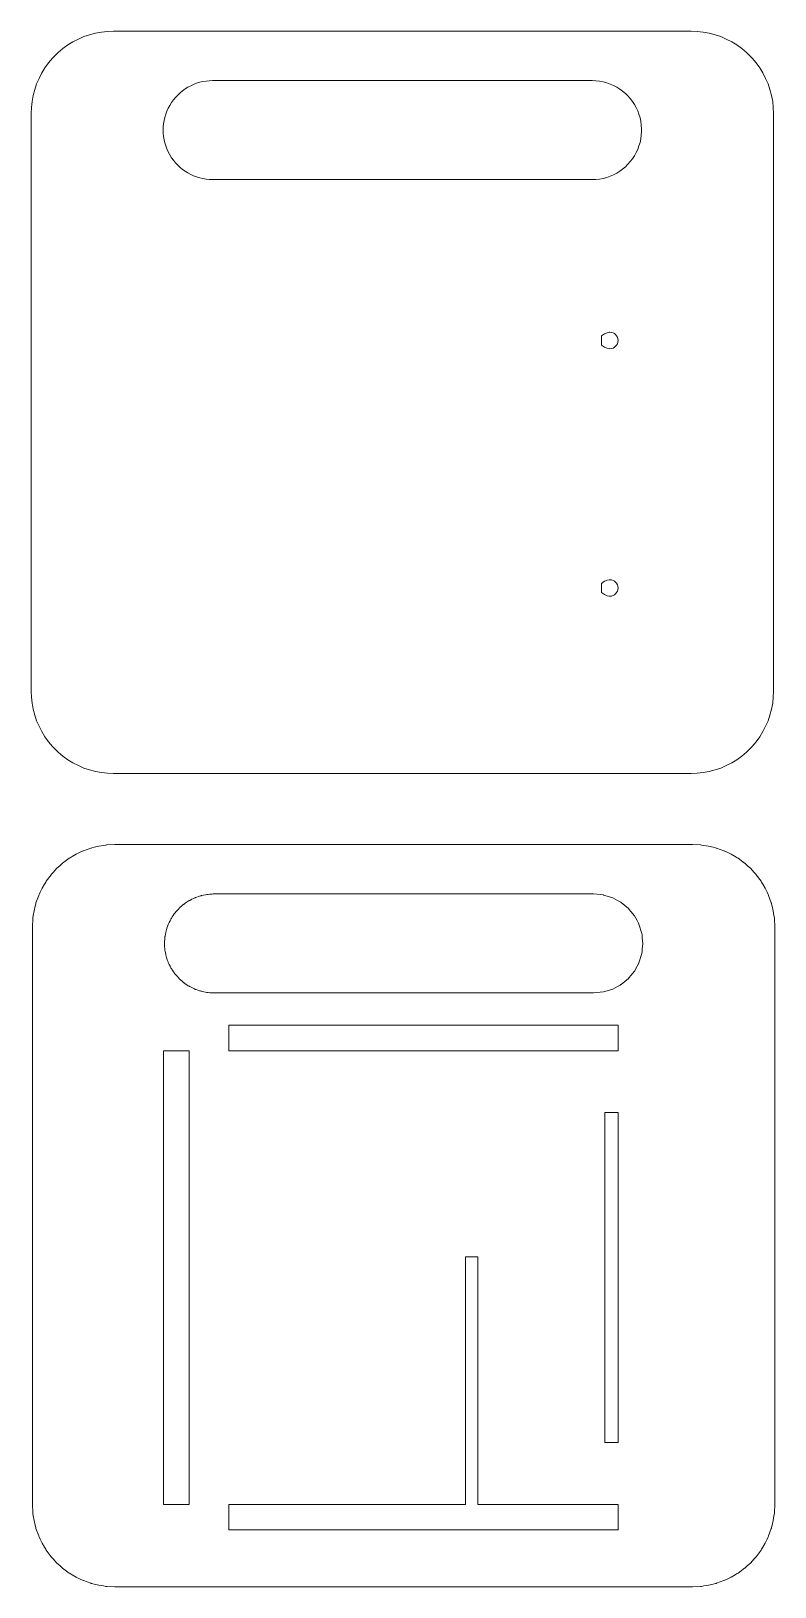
# Model space of a CAD drawing. Header units: inches. Extents: x 21 to 201, y -398 to -21.
import ezdxf

# ---------------------------------------------------------------- set-up
doc = ezdxf.new("R2010")
doc.units = ezdxf.units.IN
doc.header["$MEASUREMENT"] = 0
doc.layers.add('Layer 1', color=7, linetype='Continuous')

# ---------------------------------------------------------------- blocks, each defined once
blk = doc.blocks.new('block 2')
at = {"layer": 'Layer 1', "color": 7, "lineweight": 9, "true_color": 0xffffff}
blk.add_lwpolyline([(65.17, -33.17), (157.17, -33.17)], dxfattribs=at)
blk = doc.blocks.new('block 3')
at = {"layer": 'Layer 1', "color": 7, "lineweight": 9, "true_color": 0xffffff}
blk.add_lwpolyline([(65.17, -33.17), (64.37, -33.19), (63.58, -33.27), (62.8, -33.4), (62.04, -33.58), (61.29, -33.81), (60.56, -34.09), (59.85, -34.41), (59.17, -34.77), (58.51, -35.18), (57.87, -35.64), (57.27, -36.13), (56.7, -36.66), (56.16, -37.23), (55.66, -37.84), (55.2, -38.49), (54.77, -39.17), (54.4, -39.87), (54.07, -40.6), (53.79, -41.33), (53.57, -42.09), (53.39, -42.85), (53.27, -43.62), (53.19, -44.39), (53.17, -45.17), (53.19, -45.94), (53.27, -46.72), (53.39, -47.49), (53.57, -48.25), (53.79, -49), (54.07, -49.74), (54.4, -50.46), (54.77, -51.17), (55.2, -51.85), (55.66, -52.49), (56.16, -53.1), (56.7, -53.67), (57.27, -54.2), (57.87, -54.7), (58.51, -55.15), (59.17, -55.56), (59.85, -55.93), (60.56, -56.25), (61.29, -56.52), (62.04, -56.75), (62.8, -56.93), (63.58, -57.06), (64.37, -57.14), (65.17, -57.17)], dxfattribs=at)
blk = doc.blocks.new('block 4')
at = {"layer": 'Layer 1', "color": 7, "lineweight": 9, "true_color": 0xffffff}
blk.add_lwpolyline([(111.17, -21.17), (41.17, -21.17)], dxfattribs=at)
blk = doc.blocks.new('block 5')
at = {"layer": 'Layer 1', "color": 7, "lineweight": 9, "true_color": 0xffffff}
blk.add_lwpolyline([(41.17, -21.17), (39.68, -21.22), (38.21, -21.39), (36.77, -21.66), (35.35, -22.03), (33.97, -22.51), (32.62, -23.08), (31.32, -23.76), (30.07, -24.53), (28.88, -25.39), (27.74, -26.34), (27.2, -26.85), (27.07, -26.98), (26.98, -27.07), (26.85, -27.2), (26.34, -27.74), (25.39, -28.88), (24.53, -30.07), (23.76, -31.32), (23.08, -32.62), (22.51, -33.97), (22.03, -35.35), (21.66, -36.77), (21.39, -38.21), (21.22, -39.68), (21.17, -41.17)], dxfattribs=at)
blk = doc.blocks.new('block 6')
at = {"layer": 'Layer 1', "color": 7, "lineweight": 9, "true_color": 0xffffff}
blk.add_lwpolyline([(21.17, -41.17), (21.17, -181.17)], dxfattribs=at)
blk = doc.blocks.new('block 7')
at = {"layer": 'Layer 1', "color": 7, "lineweight": 9, "true_color": 0xffffff}
blk.add_lwpolyline([(21.17, -181.17), (21.22, -182.65), (21.39, -184.12), (21.66, -185.57), (22.03, -186.98), (22.51, -188.37), (23.08, -189.71), (23.76, -191.01), (24.53, -192.26), (25.39, -193.46), (26.34, -194.59), (26.85, -195.13), (26.98, -195.26), (27.07, -195.35), (27.2, -195.48), (27.74, -195.99), (28.88, -196.94), (30.07, -197.81), (31.32, -198.58), (32.62, -199.25), (33.97, -199.83), (35.35, -200.3), (36.77, -200.68), (38.21, -200.95), (39.68, -201.11), (41.17, -201.17)], dxfattribs=at)
blk = doc.blocks.new('block 8')
at = {"layer": 'Layer 1', "color": 7, "lineweight": 9, "true_color": 0xffffff}
blk.add_lwpolyline([(41.17, -201.17), (111.17, -201.17)], dxfattribs=at)
blk = doc.blocks.new('block 9')
at = {"layer": 'Layer 1', "color": 7, "lineweight": 9, "true_color": 0xffffff}
blk.add_lwpolyline([(181.17, -201.17), (111.17, -201.17)], dxfattribs=at)
blk = doc.blocks.new('block 10')
at = {"layer": 'Layer 1', "color": 7, "lineweight": 9, "true_color": 0xffffff}
blk.add_lwpolyline([(181.17, -201.17), (182.65, -201.11), (184.12, -200.95), (185.57, -200.68), (186.98, -200.3), (188.37, -199.83), (189.71, -199.25), (191.01, -198.58), (192.26, -197.81), (193.46, -196.94), (194.59, -195.99), (195.13, -195.48), (195.26, -195.35), (195.35, -195.26), (195.48, -195.13), (195.99, -194.59), (196.94, -193.46), (197.81, -192.26), (198.58, -191.01), (199.25, -189.71), (199.83, -188.37), (200.3, -186.98), (200.68, -185.57), (200.95, -184.12), (201.11, -182.65), (201.17, -181.17)], dxfattribs=at)
blk = doc.blocks.new('block 11')
at = {"layer": 'Layer 1', "color": 7, "lineweight": 9, "true_color": 0xffffff}
blk.add_lwpolyline([(201.17, -41.17), (201.17, -181.17)], dxfattribs=at)
blk = doc.blocks.new('block 12')
at = {"layer": 'Layer 1', "color": 7, "lineweight": 9, "true_color": 0xffffff}
blk.add_lwpolyline([(201.17, -41.17), (201.11, -39.68), (200.95, -38.21), (200.68, -36.77), (200.3, -35.35), (199.83, -33.97), (199.25, -32.62), (198.58, -31.32), (197.81, -30.07), (196.94, -28.88), (195.99, -27.74), (195.48, -27.2), (195.35, -27.07), (195.26, -26.98), (195.13, -26.85), (194.59, -26.34), (193.46, -25.39), (192.26, -24.53), (191.01, -23.76), (189.71, -23.08), (188.37, -22.51), (186.98, -22.03), (185.57, -21.66), (184.12, -21.39), (182.65, -21.22), (181.17, -21.17)], dxfattribs=at)
blk = doc.blocks.new('block 13')
at = {"layer": 'Layer 1', "color": 7, "lineweight": 9, "true_color": 0xffffff}
blk.add_lwpolyline([(111.17, -21.17), (181.17, -21.17)], dxfattribs=at)
blk = doc.blocks.new('block 14')
at = {"layer": 'Layer 1', "color": 7, "lineweight": 9, "true_color": 0xffffff}
blk.add_lwpolyline([(157.17, -57.17), (158.09, -57.13), (158.99, -57.03), (159.88, -56.86), (160.74, -56.63), (161.57, -56.33), (162.37, -55.98), (163.14, -55.58), (163.88, -55.12), (164.58, -54.61), (165.24, -54.05), (165.85, -53.45), (166.43, -52.8), (166.95, -52.11), (167.43, -51.39), (167.85, -50.63), (168.22, -49.84), (168.54, -49.02), (168.79, -48.17), (168.98, -47.29), (169.1, -46.39), (169.16, -45.48), (169.17, -45.24), (169.17, -45.15), (169.17, -45.09), (169.16, -44.86), (169.1, -43.94), (168.98, -43.04), (168.79, -42.17), (168.54, -41.32), (168.22, -40.5), (167.85, -39.7), (167.43, -38.94), (166.95, -38.22), (166.43, -37.53), (165.85, -36.89), (165.24, -36.28), (164.58, -35.73), (163.88, -35.22), (163.14, -34.76), (162.37, -34.35), (161.57, -34), (160.74, -33.71), (159.88, -33.47), (158.99, -33.3), (158.09, -33.2), (157.17, -33.17)], dxfattribs=at)
blk = doc.blocks.new('block 15')
at = {"layer": 'Layer 1', "color": 7, "lineweight": 9, "true_color": 0xffffff}
blk.add_lwpolyline([(157.17, -57.17), (65.17, -57.17)], dxfattribs=at)
blk = doc.blocks.new('block 16')
at = {"layer": 'Layer 1', "color": 7, "lineweight": 9, "true_color": 0xffffff}
blk.add_open_spline([(163.47, -156.17), (163.47, -155.06), (162.57, -154.17), (161.47, -154.17), (161.47, -154.17), (160.36, -154.17), (159.47, -155.06), (159.47, -156.17), (159.47, -156.17), (159.47, -157.27), (160.36, -158.17), (161.47, -158.17), (161.47, -158.17), (162.57, -158.17), (163.47, -157.27), (163.47, -156.17)], degree=3, knots=[0, 0, 0, 0, 1, 1, 1, 2, 2, 2, 3, 3, 3, 4, 4, 4, 5, 5, 5, 5], dxfattribs=at)
blk = doc.blocks.new('block 17')
at = {"layer": 'Layer 1', "color": 7, "lineweight": 9, "true_color": 0xffffff}
blk.add_open_spline([(163.47, -96.17), (163.47, -95.06), (162.57, -94.17), (161.47, -94.17), (161.47, -94.17), (160.36, -94.17), (159.47, -95.06), (159.47, -96.17), (159.47, -96.17), (159.47, -97.27), (160.36, -98.17), (161.47, -98.17), (161.47, -98.17), (162.57, -98.17), (163.47, -97.27), (163.47, -96.17)], degree=3, knots=[0, 0, 0, 0, 1, 1, 1, 2, 2, 2, 3, 3, 3, 4, 4, 4, 5, 5, 5, 5], dxfattribs=at)
blk = doc.blocks.new('block 18')
at = {"layer": 'Layer 1', "color": 7, "lineweight": 9, "true_color": 0xffffff}
blk.add_lwpolyline([(65.49, -230.36), (157.49, -230.36)], dxfattribs=at)
blk = doc.blocks.new('block 19')
at = {"layer": 'Layer 1', "color": 7, "lineweight": 9, "true_color": 0xffffff}
blk.add_lwpolyline([(65.49, -230.36), (65.44, -230.37), (65.33, -230.37), (64.95, -230.4), (64.49, -230.43), (64.09, -230.46), (63.96, -230.47), (63.9, -230.47), (63.87, -230.47), (63.78, -230.49), (63.43, -230.56), (62.98, -230.65), (62.58, -230.73), (62.44, -230.76), (62.36, -230.78), (62.34, -230.78), (62.27, -230.81), (61.95, -230.92), (61.14, -231.2), (60.99, -231.25), (60.9, -231.28), (60.82, -231.31), (60.7, -231.37), (60.54, -231.45), (60.15, -231.64), (59.77, -231.83), (59.62, -231.91), (59.52, -231.95), (59.45, -232), (59.35, -232.06), (59.21, -232.15), (58.49, -232.63), (58.35, -232.73), (58.24, -232.8), (58.17, -232.85), (58.1, -232.92), (57.98, -233.02), (57.66, -233.3), (57.33, -233.59), (57.08, -233.8), (57.03, -233.85), (57.01, -233.87), (56.95, -233.93), (56.86, -234.04), (56.58, -234.35), (56.29, -234.69), (56.05, -234.96), (55.99, -235.03), (55.98, -235.04), (55.94, -235.1), (55.86, -235.21), (55.64, -235.55), (55.38, -235.93), (55.18, -236.24), (55.11, -236.33), (55.09, -236.36), (55.07, -236.41), (55.02, -236.52), (54.85, -236.86), (54.64, -237.28), (54.47, -237.63), (54.42, -237.74), (54.39, -237.79), (54.38, -237.82), (54.35, -237.92), (54.23, -238.26), (54.09, -238.69), (53.96, -239.08), (53.91, -239.21), (53.89, -239.28), (53.89, -239.3), (53.87, -239.38), (53.8, -239.72), (53.72, -240.16), (53.64, -240.56), (53.61, -240.71), (53.59, -240.8), (53.58, -240.89), (53.56, -241.2), (53.51, -242.07), (53.5, -242.23), (53.49, -242.33), (53.49, -242.42), (53.5, -242.54), (53.51, -242.71), (53.54, -243.14), (53.56, -243.57), (53.58, -243.74), (53.58, -243.86), (53.59, -243.95), (53.61, -244.05), (53.64, -244.21), (53.81, -245.06), (53.85, -245.24), (53.87, -245.37), (53.89, -245.46), (53.92, -245.55), (53.97, -245.69), (54.1, -246.09), (54.25, -246.51), (54.36, -246.84), (54.39, -246.92), (54.39, -246.94), (54.43, -247.01), (54.49, -247.13), (54.67, -247.5), (54.87, -247.91), (55.03, -248.24), (55.08, -248.34), (55.09, -248.36), (55.13, -248.41), (55.2, -248.52), (55.41, -248.84), (55.67, -249.22), (55.89, -249.55), (55.95, -249.65), (55.98, -249.69), (56, -249.71), (56.08, -249.8), (56.32, -250.07), (56.62, -250.41), (56.88, -250.71), (56.97, -250.81), (57.02, -250.86), (57.03, -250.88), (57.1, -250.94), (57.37, -251.17), (57.7, -251.46), (58.01, -251.73), (58.12, -251.83), (58.18, -251.89), (58.2, -251.9), (58.26, -251.94), (58.53, -252.12), (58.9, -252.37), (59.25, -252.6), (59.38, -252.69), (59.46, -252.74), (59.54, -252.78), (59.65, -252.84), (59.81, -252.92), (60.58, -253.3), (60.74, -253.37), (60.84, -253.42), (60.92, -253.46), (61.02, -253.49), (61.18, -253.55), (61.58, -253.68), (62, -253.83), (62.17, -253.88), (62.29, -253.93), (62.38, -253.95), (62.47, -253.97), (62.62, -254), (63.48, -254.17), (63.8, -254.24), (63.89, -254.26), (63.9, -254.26), (63.96, -254.26), (64.09, -254.27), (64.49, -254.3), (64.95, -254.33), (65.33, -254.35), (65.44, -254.36), (65.49, -254.36)], dxfattribs=at)
blk = doc.blocks.new('block 20')
at = {"layer": 'Layer 1', "color": 7, "lineweight": 9, "true_color": 0xffffff}
blk.add_lwpolyline([(157.49, -254.36), (65.49, -254.36)], dxfattribs=at)
blk = doc.blocks.new('block 21')
at = {"layer": 'Layer 1', "color": 7, "lineweight": 9, "true_color": 0xffffff}
blk.add_lwpolyline([(111.49, -218.36), (41.49, -218.36)], dxfattribs=at)
blk = doc.blocks.new('block 22')
at = {"layer": 'Layer 1', "color": 7, "lineweight": 9, "true_color": 0xffffff}
blk.add_open_spline([(41.49, -218.36), (41.49, -218.36), (39.51, -218.46), (39.51, -218.46), (39.51, -218.46), (39.51, -218.46), (37.57, -218.75), (35.67, -219.23), (35.67, -219.23), (35.67, -219.23), (35.67, -219.23), (33.83, -219.89), (33.83, -219.89), (33.83, -219.89), (33.83, -219.89), (32.07, -220.72), (30.39, -221.72), (30.39, -221.72), (30.39, -221.72), (30.39, -221.72), (28.81, -222.89), (28.81, -222.89), (28.81, -222.89), (28.81, -222.89), (27.34, -224.22), (26.02, -225.69), (26.02, -225.69), (26.02, -225.69), (26.02, -225.69), (24.85, -227.27), (24.85, -227.27), (24.85, -227.27), (24.85, -227.27), (23.84, -228.95), (23.01, -230.71), (23.01, -230.71), (23.01, -230.71), (23.01, -230.71), (22.35, -232.55), (22.35, -232.55), (22.35, -232.55), (22.35, -232.55), (21.87, -234.44), (21.58, -236.39), (21.58, -236.39), (21.58, -236.39), (21.58, -236.39), (21.49, -238.36), (21.49, -238.36)], degree=3, knots=[0, 0, 0, 0, 1, 1, 1, 2, 2, 2, 3, 3, 3, 4, 4, 4, 5, 5, 5, 6, 6, 6, 7, 7, 7, 8, 8, 8, 9, 9, 9, 10, 10, 10, 11, 11, 11, 12, 12, 12, 13, 13, 13, 14, 14, 14, 15, 15, 15, 16, 16, 16, 16], dxfattribs=at)
blk = doc.blocks.new('block 23')
at = {"layer": 'Layer 1', "color": 7, "lineweight": 9, "true_color": 0xffffff}
blk.add_lwpolyline([(21.49, -238.36), (21.49, -378.36)], dxfattribs=at)
blk = doc.blocks.new('block 24')
at = {"layer": 'Layer 1', "color": 7, "lineweight": 9, "true_color": 0xffffff}
blk.add_open_spline([(21.49, -378.36), (21.49, -378.36), (21.58, -380.34), (21.58, -380.34), (21.58, -380.34), (21.58, -380.34), (21.87, -382.28), (22.35, -384.18), (22.35, -384.18), (22.35, -384.18), (22.35, -384.18), (23.01, -386.02), (23.01, -386.02), (23.01, -386.02), (23.01, -386.02), (23.84, -387.78), (24.85, -389.46), (24.85, -389.46), (24.85, -389.46), (24.85, -389.46), (26.02, -391.04), (26.02, -391.04), (26.02, -391.04), (26.02, -391.04), (27.34, -392.51), (28.81, -393.83), (28.81, -393.83), (28.81, -393.83), (28.81, -393.83), (30.39, -395), (30.39, -395), (30.39, -395), (30.39, -395), (32.07, -396.01), (33.83, -396.84), (33.83, -396.84), (33.83, -396.84), (33.83, -396.84), (35.67, -397.5), (35.67, -397.5), (35.67, -397.5), (35.67, -397.5), (37.57, -397.98), (39.51, -398.27), (39.51, -398.27), (39.51, -398.27), (39.51, -398.27), (41.49, -398.36), (41.49, -398.36)], degree=3, knots=[0, 0, 0, 0, 1, 1, 1, 2, 2, 2, 3, 3, 3, 4, 4, 4, 5, 5, 5, 6, 6, 6, 7, 7, 7, 8, 8, 8, 9, 9, 9, 10, 10, 10, 11, 11, 11, 12, 12, 12, 13, 13, 13, 14, 14, 14, 15, 15, 15, 16, 16, 16, 16], dxfattribs=at)
blk = doc.blocks.new('block 25')
at = {"layer": 'Layer 1', "color": 7, "lineweight": 9, "true_color": 0xffffff}
blk.add_lwpolyline([(41.49, -398.36), (111.49, -398.36)], dxfattribs=at)
blk = doc.blocks.new('block 26')
at = {"layer": 'Layer 1', "color": 7, "lineweight": 9, "true_color": 0xffffff}
blk.add_lwpolyline([(181.49, -398.36), (111.49, -398.36)], dxfattribs=at)
blk = doc.blocks.new('block 27')
at = {"layer": 'Layer 1', "color": 7, "lineweight": 9, "true_color": 0xffffff}
blk.add_open_spline([(181.49, -398.36), (181.49, -398.36), (183.46, -398.27), (183.46, -398.27), (183.46, -398.27), (183.46, -398.27), (185.41, -397.98), (187.3, -397.5), (187.3, -397.5), (187.3, -397.5), (187.3, -397.5), (189.14, -396.84), (189.14, -396.84), (189.14, -396.84), (189.14, -396.84), (190.9, -396.01), (192.58, -395), (192.58, -395), (192.58, -395), (192.58, -395), (194.16, -393.83), (194.16, -393.83), (194.16, -393.83), (194.16, -393.83), (195.63, -392.51), (196.96, -391.04), (196.96, -391.04), (196.96, -391.04), (196.96, -391.04), (198.13, -389.46), (198.13, -389.46), (198.13, -389.46), (198.13, -389.46), (199.13, -387.78), (199.96, -386.02), (199.96, -386.02), (199.96, -386.02), (199.96, -386.02), (200.62, -384.18), (200.62, -384.18), (200.62, -384.18), (200.62, -384.18), (201.1, -382.28), (201.39, -380.34), (201.39, -380.34), (201.39, -380.34), (201.39, -380.34), (201.49, -378.36), (201.49, -378.36)], degree=3, knots=[0, 0, 0, 0, 1, 1, 1, 2, 2, 2, 3, 3, 3, 4, 4, 4, 5, 5, 5, 6, 6, 6, 7, 7, 7, 8, 8, 8, 9, 9, 9, 10, 10, 10, 11, 11, 11, 12, 12, 12, 13, 13, 13, 14, 14, 14, 15, 15, 15, 16, 16, 16, 16], dxfattribs=at)
blk = doc.blocks.new('block 28')
at = {"layer": 'Layer 1', "color": 7, "lineweight": 9, "true_color": 0xffffff}
blk.add_lwpolyline([(201.49, -238.36), (201.49, -378.36)], dxfattribs=at)
blk = doc.blocks.new('block 29')
at = {"layer": 'Layer 1', "color": 7, "lineweight": 9, "true_color": 0xffffff}
blk.add_open_spline([(201.49, -238.36), (201.49, -238.36), (201.39, -236.39), (201.39, -236.39), (201.39, -236.39), (201.39, -236.39), (201.1, -234.44), (200.62, -232.55), (200.62, -232.55), (200.62, -232.55), (200.62, -232.55), (199.96, -230.71), (199.96, -230.71), (199.96, -230.71), (199.96, -230.71), (199.13, -228.95), (198.13, -227.27), (198.13, -227.27), (198.13, -227.27), (198.13, -227.27), (196.96, -225.69), (196.96, -225.69), (196.96, -225.69), (196.96, -225.69), (195.63, -224.22), (194.16, -222.89), (194.16, -222.89), (194.16, -222.89), (194.16, -222.89), (192.58, -221.72), (192.58, -221.72), (192.58, -221.72), (192.58, -221.72), (190.9, -220.72), (189.14, -219.89), (189.14, -219.89), (189.14, -219.89), (189.14, -219.89), (187.3, -219.23), (187.3, -219.23), (187.3, -219.23), (187.3, -219.23), (185.41, -218.75), (183.46, -218.46), (183.46, -218.46), (183.46, -218.46), (183.46, -218.46), (181.49, -218.36), (181.49, -218.36)], degree=3, knots=[0, 0, 0, 0, 1, 1, 1, 2, 2, 2, 3, 3, 3, 4, 4, 4, 5, 5, 5, 6, 6, 6, 7, 7, 7, 8, 8, 8, 9, 9, 9, 10, 10, 10, 11, 11, 11, 12, 12, 12, 13, 13, 13, 14, 14, 14, 15, 15, 15, 16, 16, 16, 16], dxfattribs=at)
blk = doc.blocks.new('block 30')
at = {"layer": 'Layer 1', "color": 7, "lineweight": 9, "true_color": 0xffffff}
blk.add_lwpolyline([(111.49, -218.36), (181.49, -218.36)], dxfattribs=at)
blk = doc.blocks.new('block 31')
at = {"layer": 'Layer 1', "color": 7, "lineweight": 9, "true_color": 0xffffff}
blk.add_lwpolyline([(53.29, -268.36), (59.49, -268.36)], dxfattribs=at)
blk = doc.blocks.new('block 32')
at = {"layer": 'Layer 1', "color": 7, "lineweight": 9, "true_color": 0xffffff}
blk.add_lwpolyline([(53.29, -268.36), (53.29, -378.36)], dxfattribs=at)
blk = doc.blocks.new('block 33')
at = {"layer": 'Layer 1', "color": 7, "lineweight": 9, "true_color": 0xffffff}
blk.add_lwpolyline([(59.49, -378.36), (53.29, -378.36)], dxfattribs=at)
blk = doc.blocks.new('block 34')
at = {"layer": 'Layer 1', "color": 7, "lineweight": 9, "true_color": 0xffffff}
blk.add_lwpolyline([(59.49, -378.36), (59.49, -268.36)], dxfattribs=at)
blk = doc.blocks.new('block 35')
at = {"layer": 'Layer 1', "color": 7, "lineweight": 9, "true_color": 0xffffff}
blk.add_lwpolyline([(69.09, -262.16), (163.49, -262.16)], dxfattribs=at)
blk = doc.blocks.new('block 36')
at = {"layer": 'Layer 1', "color": 7, "lineweight": 9, "true_color": 0xffffff}
blk.add_lwpolyline([(69.09, -262.16), (69.09, -268.36)], dxfattribs=at)
blk = doc.blocks.new('block 37')
at = {"layer": 'Layer 1', "color": 7, "lineweight": 9, "true_color": 0xffffff}
blk.add_lwpolyline([(163.49, -268.36), (69.09, -268.36)], dxfattribs=at)
blk = doc.blocks.new('block 38')
at = {"layer": 'Layer 1', "color": 7, "lineweight": 9, "true_color": 0xffffff}
blk.add_lwpolyline([(163.49, -268.36), (163.49, -262.16)], dxfattribs=at)
blk = doc.blocks.new('block 39')
at = {"layer": 'Layer 1', "color": 7, "lineweight": 9, "true_color": 0xffffff}
blk.add_lwpolyline([(69.09, -378.36), (69.09, -384.56)], dxfattribs=at)
blk = doc.blocks.new('block 40')
at = {"layer": 'Layer 1', "color": 7, "lineweight": 9, "true_color": 0xffffff}
blk.add_lwpolyline([(163.49, -384.56), (69.09, -384.56)], dxfattribs=at)
blk = doc.blocks.new('block 41')
at = {"layer": 'Layer 1', "color": 7, "lineweight": 9, "true_color": 0xffffff}
blk.add_lwpolyline([(163.49, -384.56), (163.49, -378.36)], dxfattribs=at)
blk = doc.blocks.new('block 42')
at = {"layer": 'Layer 1', "color": 7, "lineweight": 9, "true_color": 0xffffff}
blk.add_lwpolyline([(160.29, -283.36), (163.49, -283.36)], dxfattribs=at)
blk = doc.blocks.new('block 43')
at = {"layer": 'Layer 1', "color": 7, "lineweight": 9, "true_color": 0xffffff}
blk.add_lwpolyline([(160.29, -283.36), (160.29, -363.36)], dxfattribs=at)
blk = doc.blocks.new('block 44')
at = {"layer": 'Layer 1', "color": 7, "lineweight": 9, "true_color": 0xffffff}
blk.add_lwpolyline([(163.49, -363.36), (160.29, -363.36)], dxfattribs=at)
blk = doc.blocks.new('block 45')
at = {"layer": 'Layer 1', "color": 7, "lineweight": 9, "true_color": 0xffffff}
blk.add_lwpolyline([(163.49, -363.36), (163.49, -283.36)], dxfattribs=at)
blk = doc.blocks.new('block 46')
at = {"layer": 'Layer 1', "color": 7, "lineweight": 9, "true_color": 0xffffff}
blk.add_open_spline([(157.49, -254.36), (157.49, -254.36), (159.9, -254.12), (159.9, -254.12), (159.9, -254.12), (159.9, -254.12), (162.16, -253.42), (164.2, -252.31), (164.2, -252.31), (164.2, -252.31), (164.2, -252.31), (165.97, -250.85), (165.97, -250.85), (165.97, -250.85), (165.97, -250.85), (167.44, -249.07), (168.54, -247.03), (168.54, -247.03), (168.54, -247.03), (168.54, -247.03), (169.24, -244.78), (169.24, -244.78), (169.24, -244.78), (169.24, -244.78), (169.49, -242.36), (169.24, -239.95), (169.24, -239.95), (169.24, -239.95), (169.24, -239.95), (168.54, -237.69), (168.54, -237.69), (168.54, -237.69), (168.54, -237.69), (167.44, -235.65), (165.97, -233.88), (165.97, -233.88), (165.97, -233.88), (165.97, -233.88), (164.2, -232.41), (164.2, -232.41), (164.2, -232.41), (164.2, -232.41), (162.16, -231.31), (159.9, -230.61), (159.9, -230.61), (159.9, -230.61), (159.9, -230.61), (157.49, -230.36), (157.49, -230.36)], degree=3, knots=[0, 0, 0, 0, 1, 1, 1, 2, 2, 2, 3, 3, 3, 4, 4, 4, 5, 5, 5, 6, 6, 6, 7, 7, 7, 8, 8, 8, 9, 9, 9, 10, 10, 10, 11, 11, 11, 12, 12, 12, 13, 13, 13, 14, 14, 14, 15, 15, 15, 16, 16, 16, 16], dxfattribs=at)
blk = doc.blocks.new('block 47')
at = {"layer": 'Layer 1', "color": 7, "lineweight": 9, "true_color": 0xffffff}
blk.add_lwpolyline([(69.09, -378.36), (126.49, -378.36)], dxfattribs=at)
blk = doc.blocks.new('block 48')
at = {"layer": 'Layer 1', "color": 7, "lineweight": 9, "true_color": 0xffffff}
blk.add_lwpolyline([(129.49, -378.36), (163.49, -378.36)], dxfattribs=at)
blk = doc.blocks.new('block 49')
at = {"layer": 'Layer 1', "color": 7, "lineweight": 9, "true_color": 0xffffff}
blk.add_lwpolyline([(126.49, -318.36), (126.49, -378.36)], dxfattribs=at)
blk = doc.blocks.new('block 50')
at = {"layer": 'Layer 1', "color": 7, "lineweight": 9, "true_color": 0xffffff}
blk.add_lwpolyline([(126.49, -318.36), (129.49, -318.36)], dxfattribs=at)
blk = doc.blocks.new('block 51')
at = {"layer": 'Layer 1', "color": 7, "lineweight": 9, "true_color": 0xffffff}
blk.add_lwpolyline([(129.49, -378.36), (129.49, -318.36)], dxfattribs=at)

msp = doc.modelspace()

# ---------------------------------------------------------------- block references
at = {"layer": 'Layer 1'}
for name in ['block 5', 'block 4', 'block 13', 'block 12', 'block 3', 'block 2', 'block 14', 'block 6', 'block 11', 'block 15', 'block 17', 'block 16', 'block 7', 'block 10', 'block 8', 'block 9', 'block 22', 'block 21', 'block 30', 'block 29', 'block 19', 'block 18', 'block 46', 'block 23', 'block 28', 'block 20', 'block 35', 'block 36', 'block 38', 'block 31', 'block 32', 'block 34', 'block 37', 'block 42', 'block 43', 'block 45', 'block 49', 'block 50', 'block 51', 'block 44', 'block 24', 'block 33', 'block 39', 'block 47', 'block 48', 'block 41', 'block 27', 'block 40', 'block 25', 'block 26']:
    msp.add_blockref(name, (0, 0), dxfattribs=at)

doc.saveas('drawing.dxf')
